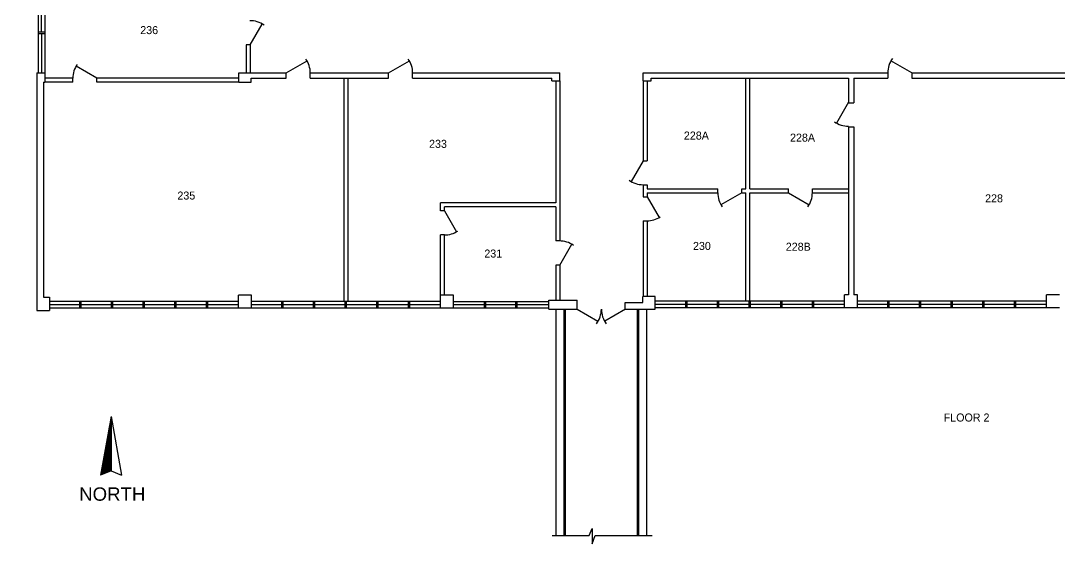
# Model space of a CAD drawing. Header units: inches. Extents: x -34849 to 37501, y -26482 to 39290.
# Drawn here: x 29 to 1586, y 5883 to 6671 of the extents above; entities that cross this region are included whole.
import ezdxf
from ezdxf.enums import TextEntityAlignment as Align

# ---------------------------------------------------------------- set-up
doc = ezdxf.new("R2010")
doc.units = ezdxf.units.IN
doc.header["$MEASUREMENT"] = 0
for name, color, linetype in [('035$03DOOR', 150, 'Continuous'), ('035$03LOD', 251, 'Continuous'), ('035$03OFFICE', 7, 'Continuous'), ('035$03OUT', 7, 'Continuous'), ('035$03WAL', 7, 'Continuous'), ('035$04OFF', 7, 'Continuous'), ('151$01OUT', 7, 'Continuous')]:
    doc.layers.add(name, color=color, linetype=linetype)

# ---------------------------------------------------------------- blocks, each defined once
blk = doc.blocks.new('OFFICE')
at = {"color": 2, "linetype": 'Continuous'}
blk.add_attdef('OFFICE', text='', height=12, dxfattribs=at).set_placement((0, 0), align=Align.MIDDLE)
blk = doc.blocks.new('NORTH')
at = {"layer": '151$01OUT'}
h = blk.add_hatch(dxfattribs=at)
h.set_pattern_fill('ANSI31', color=256, scale=10, angle=-22, style=0)
h.set_pattern_definition([(23, (-25359.4078, -571.1874), (-0.48841391, 1.15063107), [])])
h.paths.add_polyline_path([(-17714.4, 14470.8), (-17638.8, 14440.3), (-17638.4, 14423.3)])
for p, q in [((-17714.4, 14470.8, 0), (-17626.7, 14452.2, 0)), ((-17714.4, 14470.8, 0), (-17638.4, 14423.3, 0)), ((-17714.4, 14470.8, 0), (-17638.8, 14440.3, 0)), ((-17638.8, 14440.3, 0), (-17626.7, 14452.2, 0)), ((-17638.8, 14440.3, 0), (-17638.4, 14423.3, 0))]:
    blk.add_line(p, q, dxfattribs=at)
at = {"layer": '151$01OUT', "insert": (-17633.6, 14386.6, 0), "char_height": 20, "width": 81.982, "attachment_point": 1, "rotation": 68}
blk.add_mtext('{\\fArial|b0|i0|c0|p34;NORTH}', dxfattribs=at)

msp = doc.modelspace()

# ---------------------------------------------------------------- linework, layer by layer
at = {"layer": '035$03DOOR'}
for p, q in [((372.7, 6634.7, 0), (390.7, 6665.8, 0)), ((426.7, 6592.7, 0), (457.9, 6610.7, 0)), ((580.2, 6592.7, 0), (611.4, 6610.7, 0)), ((1364.7, 6592.7, 0), (1333.5, 6610.7, 0)), ((142.7, 6584.7, 0), (111.5, 6602.7, 0)), ((1269.7, 6548.7, 0), (1251.7, 6517.5, 0)), ((961.7, 6461, 0), (943.7, 6429.8, 0)), ((967.7, 6407, 0), (985.7, 6375.8, 0)), ((1109.7, 6413, 0), (1078.5, 6395, 0)), ((1179.7, 6413, 0), (1210.9, 6395, 0)), ((664, 6385.7, 0), (682, 6354.6, 0)), ((836.7, 6304.7, 0), (854.7, 6335.8, 0)), ((862.8, 6238.7, 0), (894, 6220.7, 0)), ((935.6, 6238.7, 0), (904.4, 6220.7, 0))]:
    msp.add_line(p, q, dxfattribs=at)
for centre, radius, start, end in [((372.7, 6634.7, 0), 36, 54.9755, 91.0496), ((142.7, 6584.7, 0), 36, 145.0327, 180.2967), ((426.7, 6592.7, 0), 36, 0, 34.9727), ((580.2, 6592.7, 0), 36, 0, 34.9727), ((1364.7, 6592.7, 0), 36, 143.8843, 180), ((1269.7, 6548.7, 0), 36, 234.3688, 270), ((961.7, 6461, 0), 36, 234.3688, 270), ((1109.7, 6413, 0), 36, 180, 216.1157), ((1179.7, 6413, 0), 36, 323.8843, 0), ((967.7, 6407, 0), 36, 270, 303.2314), ((664, 6385.7, 0), 36, 270, 303.2314), ((836.7, 6304.7, 0), 36, 54.9755, 91.0496), ((862.8, 6238.7, 0), 36.4, 322.6791, 359.8532), ((935.6, 6238.7, 0), 36.4, 180.1468, 217.3209)]:
    msp.add_arc(centre, radius, start, end, dxfattribs=at)
at = {"layer": '035$03LOD'}
for p, q in [((54.7, 6712.7, 0), (54.7, 6654.1, 0)), ((59.7, 6654.1, 0), (59.7, 6712.7, 0)), ((64.7, 6712.7, 0), (64.7, 6654.1, 0)), ((54.7, 6651.6, 0), (54.7, 6592.7, 0)), ((59.7, 6651.6, 0), (59.7, 6592.9, 0)), ((64.7, 6651.6, 0), (64.7, 6592.7, 0)), ((116.5, 6250, 0), (71.5, 6250, 0)), ((116.5, 6245, 0), (71.5, 6245, 0)), ((164, 6250, 0), (118.5, 6250, 0)), ((164, 6245, 0), (118.5, 6245, 0)), ((211.5, 6250, 0), (166, 6250, 0)), ((211.5, 6245, 0), (166, 6245, 0)), ((259, 6250, 0), (213.5, 6250, 0)), ((259, 6245, 0), (213.5, 6245, 0)), ((306.5, 6250, 0), (261, 6250, 0)), ((306.5, 6245, 0), (261, 6245, 0)), ((355, 6250, 0), (308.5, 6250, 0)), ((355, 6245, 0), (308.5, 6245, 0)), ((419.5, 6250, 0), (374.5, 6250, 0)), ((419.5, 6245, 0), (374.5, 6245, 0)), ((467, 6250, 0), (421.5, 6250, 0)), ((467, 6245, 0), (421.5, 6245, 0)), ((514.5, 6250, 0), (469, 6250, 0)), ((514.5, 6245, 0), (469, 6245, 0)), ((562, 6250, 0), (516.5, 6250, 0)), ((562, 6245, 0), (516.5, 6245, 0)), ((609.5, 6250, 0), (564, 6250, 0)), ((609.5, 6245, 0), (564, 6245, 0)), ((658, 6250, 0), (611.5, 6250, 0)), ((658, 6245, 0), (611.5, 6245, 0)), ((677.5, 6250, 0), (723.3, 6250, 0)), ((723.3, 6245, 0), (677.5, 6245, 0)), ((725.3, 6250, 0), (770.5, 6250, 0)), ((770.5, 6245, 0), (725.3, 6245, 0)), ((772.5, 6250, 0), (820.3, 6250, 0)), ((820.3, 6245, 0), (772.5, 6245, 0)), ((1025.5, 6250.5, 0), (980.5, 6250.5, 0)), ((1025.5, 6245.5, 0), (980.5, 6245.5, 0)), ((1073, 6250.5, 0), (1027.5, 6250.5, 0)), ((1073, 6245.5, 0), (1027.5, 6245.5, 0)), ((1120.5, 6250.5, 0), (1075, 6250.5, 0)), ((1120.5, 6245.5, 0), (1075, 6245.5, 0)), ((1168, 6250.5, 0), (1122.5, 6250.5, 0)), ((1168, 6245.5, 0), (1122.5, 6245.5, 0)), ((1215.5, 6250.5, 0), (1170, 6250.5, 0)), ((1215.5, 6245.5, 0), (1170, 6245.5, 0)), ((1264, 6250.5, 0), (1217.5, 6250.5, 0)), ((1264, 6245.5, 0), (1217.5, 6245.5, 0)), ((1328.5, 6250.5, 0), (1283.5, 6250.5, 0)), ((1328.5, 6245.5, 0), (1283.5, 6245.5, 0)), ((1376, 6250.5, 0), (1330.5, 6250.5, 0)), ((1376, 6245.5, 0), (1330.5, 6245.5, 0)), ((1423.5, 6250.5, 0), (1378, 6250.5, 0)), ((1423.5, 6245.5, 0), (1378, 6245.5, 0)), ((1471, 6250.5, 0), (1425.5, 6250.5, 0)), ((1471, 6245.5, 0), (1425.5, 6245.5, 0)), ((1518.5, 6250.5, 0), (1473, 6250.5, 0)), ((1518.5, 6245.5, 0), (1473, 6245.5, 0)), ((1567, 6250.5, 0), (1520.5, 6250.5, 0)), ((1567, 6245.5, 0), (1520.5, 6245.5, 0)), ((116.5, 6240, 0), (71.5, 6240, 0)), ((164, 6240, 0), (118.5, 6240, 0)), ((211.5, 6240, 0), (166, 6240, 0)), ((259, 6240, 0), (213.5, 6240, 0)), ((306.5, 6240, 0), (261, 6240, 0)), ((355, 6240, 0), (308.5, 6240, 0)), ((419.5, 6240, 0), (374.5, 6240, 0)), ((467, 6240, 0), (421.5, 6240, 0)), ((514.5, 6240, 0), (469, 6240, 0)), ((562, 6240, 0), (516.5, 6240, 0)), ((609.5, 6240, 0), (564, 6240, 0)), ((658, 6240, 0), (611.5, 6240, 0)), ((723.3, 6240, 0), (677.5, 6240, 0)), ((770.5, 6240, 0), (725.3, 6240, 0)), ((820.3, 6240, 0), (772.5, 6240, 0)), ((1025.5, 6240.5, 0), (980.5, 6240.5, 0)), ((1073, 6240.5, 0), (1027.5, 6240.5, 0)), ((1120.5, 6240.5, 0), (1075, 6240.5, 0)), ((1168, 6240.5, 0), (1122.5, 6240.5, 0)), ((1215.5, 6240.5, 0), (1170, 6240.5, 0)), ((1264, 6240.5, 0), (1217.5, 6240.5, 0)), ((1328.5, 6240.5, 0), (1283.5, 6240.5, 0)), ((1376, 6240.5, 0), (1330.5, 6240.5, 0)), ((1423.5, 6240.5, 0), (1378, 6240.5, 0)), ((1471, 6240.5, 0), (1425.5, 6240.5, 0)), ((1518.5, 6240.5, 0), (1473, 6240.5, 0)), ((1567, 6240.5, 0), (1520.5, 6240.5, 0)), ((881.1, 5899.3, 0), (885.2, 5910.1, 0)), ((885.2, 5910.1, 0), (885.2, 5886.7, 0)), ((825.3, 5899.3, 0), (881.1, 5899.3, 0)), ((885.2, 5886.7, 0), (889.9, 5899.3, 0)), ((889.9, 5899.3, 0), (975.2, 5899.3, 0))]:
    msp.add_line(p, q, dxfattribs=at)
at = {"layer": '035$03OUT'}
for p, q in [((54.7, 6654.1, 0), (64.7, 6654.1, 0)), ((54.7, 6654.1, 0), (54.7, 6651.6, 0)), ((54.7, 6651.6, 0), (64.7, 6651.6, 0)), ((64.7, 6654.1, 0), (64.7, 6651.6, 0)), ((52.7, 6592.7, 0), (52.7, 6236.7, 0)), ((52.7, 6592.7, 0), (64.7, 6592.7, 0)), ((64.7, 6592.7, 0), (64.7, 6578.7, 0)), ((62.7, 6578.7, 0), (62.7, 6256.7, 0)), ((62.7, 6578.7, 0), (64.7, 6578.7, 0)), ((62.7, 6256.7, 0), (71.5, 6256.7, 0)), ((71.5, 6256.7, 0), (71.5, 6236.7, 0)), ((118.5, 6250, 0), (116.5, 6250, 0)), ((116.5, 6250, 0), (116.5, 6240, 0)), ((118.5, 6250, 0), (118.5, 6240, 0)), ((166, 6250, 0), (164, 6250, 0)), ((164, 6250, 0), (164, 6240, 0)), ((166, 6250, 0), (166, 6240, 0)), ((213.5, 6250, 0), (211.5, 6250, 0)), ((211.5, 6250, 0), (211.5, 6240, 0)), ((213.5, 6250, 0), (213.5, 6240, 0)), ((261, 6250, 0), (259, 6250, 0)), ((259, 6250, 0), (259, 6240, 0)), ((261, 6250, 0), (261, 6240, 0)), ((308.5, 6250, 0), (306.5, 6250, 0)), ((306.5, 6250, 0), (306.5, 6240, 0)), ((308.5, 6250, 0), (308.5, 6240, 0)), ((355, 6240, 0), (355, 6259.5, 0)), ((374.5, 6259.5, 0), (355, 6259.5, 0)), ((374.5, 6240, 0), (374.5, 6259.5, 0)), ((421.5, 6250, 0), (419.5, 6250, 0)), ((419.5, 6250, 0), (419.5, 6240, 0)), ((421.5, 6250, 0), (421.5, 6240, 0)), ((469, 6250, 0), (467, 6250, 0)), ((467, 6250, 0), (467, 6240, 0)), ((469, 6250, 0), (469, 6240, 0)), ((516.5, 6250, 0), (514.5, 6250, 0)), ((514.5, 6250, 0), (514.5, 6240, 0)), ((516.5, 6250, 0), (516.5, 6240, 0)), ((564, 6250, 0), (562, 6250, 0)), ((562, 6250, 0), (562, 6240, 0)), ((564, 6250, 0), (564, 6240, 0)), ((611.5, 6250, 0), (609.5, 6250, 0)), ((609.5, 6250, 0), (609.5, 6240, 0)), ((611.5, 6250, 0), (611.5, 6240, 0)), ((658, 6240, 0), (658, 6259.5, 0)), ((677.5, 6259.5, 0), (658, 6259.5, 0)), ((677.5, 6240, 0), (677.5, 6259.5, 0)), ((723.3, 6250, 0), (723.3, 6240, 0)), ((723.3, 6250, 0), (725.3, 6250, 0)), ((725.3, 6250, 0), (725.3, 6240, 0)), ((770.5, 6250, 0), (770.5, 6240, 0)), ((770.5, 6250, 0), (772.5, 6250, 0)), ((772.5, 6250, 0), (772.5, 6240, 0)), ((820.3, 6252.1, 0), (862.8, 6252.1, 0)), ((820.3, 6238.7, 0), (820.3, 6252.1, 0)), ((862.8, 6238.7, 0), (862.8, 6252.1, 0)), ((934.8, 6248.7, 0), (961.3, 6248.7, 0)), ((934.8, 6238.7, 0), (934.8, 6248.7, 0)), ((961.3, 6248.7, 0), (961.3, 6257.4, 0)), ((980.1, 6257.4, 0), (961.3, 6257.4, 0)), ((980.1, 6238.7, 0), (980.1, 6257.4, 0)), ((1027.5, 6250.5, 0), (1025.5, 6250.5, 0)), ((1025.5, 6250.5, 0), (1025.5, 6240.5, 0)), ((1027.5, 6250.5, 0), (1027.5, 6240.5, 0)), ((1075, 6250.5, 0), (1073, 6250.5, 0)), ((1073, 6250.5, 0), (1073, 6240.5, 0)), ((1075, 6250.5, 0), (1075, 6240.5, 0)), ((1122.5, 6250.5, 0), (1120.5, 6250.5, 0)), ((1120.5, 6250.5, 0), (1120.5, 6240.5, 0)), ((1122.5, 6250.5, 0), (1122.5, 6240.5, 0)), ((1170, 6250.5, 0), (1168, 6250.5, 0)), ((1168, 6250.5, 0), (1168, 6240.5, 0)), ((1170, 6250.5, 0), (1170, 6240.5, 0)), ((1217.5, 6250.5, 0), (1215.5, 6250.5, 0)), ((1215.5, 6250.5, 0), (1215.5, 6240.5, 0)), ((1217.5, 6250.5, 0), (1217.5, 6240.5, 0)), ((1264, 6240.5, 0), (1264, 6260, 0)), ((1269.7, 6260, 0), (1264, 6260, 0)), ((1283.5, 6260, 0), (1277.7, 6260, 0)), ((1283.5, 6240.5, 0), (1283.5, 6260, 0)), ((1330.5, 6250.5, 0), (1328.5, 6250.5, 0)), ((1328.5, 6250.5, 0), (1328.5, 6240.5, 0)), ((1330.5, 6250.5, 0), (1330.5, 6240.5, 0)), ((1378, 6250.5, 0), (1376, 6250.5, 0)), ((1376, 6250.5, 0), (1376, 6240.5, 0)), ((1378, 6250.5, 0), (1378, 6240.5, 0)), ((1425.5, 6250.5, 0), (1423.5, 6250.5, 0)), ((1423.5, 6250.5, 0), (1423.5, 6240.5, 0)), ((1425.5, 6250.5, 0), (1425.5, 6240.5, 0)), ((1473, 6250.5, 0), (1471, 6250.5, 0)), ((1471, 6250.5, 0), (1471, 6240.5, 0)), ((1473, 6250.5, 0), (1473, 6240.5, 0)), ((1520.5, 6250.5, 0), (1518.5, 6250.5, 0)), ((1518.5, 6250.5, 0), (1518.5, 6240.5, 0)), ((1520.5, 6250.5, 0), (1520.5, 6240.5, 0)), ((1567, 6240.5, 0), (1567, 6260, 0)), ((1586.5, 6260, 0), (1567, 6260, 0)), ((52.7, 6236.7, 0), (71.5, 6236.7, 0)), ((118.5, 6240, 0), (116.5, 6240, 0)), ((166, 6240, 0), (164, 6240, 0)), ((213.5, 6240, 0), (211.5, 6240, 0)), ((261, 6240, 0), (259, 6240, 0)), ((308.5, 6240, 0), (306.5, 6240, 0)), ((374.5, 6240, 0), (355, 6240, 0)), ((421.5, 6240, 0), (419.5, 6240, 0)), ((469, 6240, 0), (467, 6240, 0)), ((516.5, 6240, 0), (514.5, 6240, 0)), ((564, 6240, 0), (562, 6240, 0)), ((611.5, 6240, 0), (609.5, 6240, 0)), ((677.5, 6240, 0), (658, 6240, 0)), ((725.3, 6240, 0), (723.3, 6240, 0)), ((772.5, 6240, 0), (770.5, 6240, 0)), ((820.3, 6238.7, 0), (862.8, 6238.7, 0)), ((830.7, 6238.7, 0), (830.7, 5899.3, 0)), ((842.7, 6238.7, 0), (842.7, 5899.3, 0)), ((844.7, 6238.7, 0), (844.7, 5899.3, 0)), ((934.8, 6238.7, 0), (980.1, 6238.7, 0)), ((953, 6238.7, 0), (953, 5899.3, 0)), ((955, 6238.7, 0), (955, 5899.3, 0)), ((967, 6238.7, 0), (967, 5899.3, 0)), ((1027.5, 6240.5, 0), (1025.5, 6240.5, 0)), ((1075, 6240.5, 0), (1073, 6240.5, 0)), ((1122.5, 6240.5, 0), (1120.5, 6240.5, 0)), ((1170, 6240.5, 0), (1168, 6240.5, 0)), ((1217.5, 6240.5, 0), (1215.5, 6240.5, 0)), ((1283.5, 6240.5, 0), (1264, 6240.5, 0)), ((1330.5, 6240.5, 0), (1328.5, 6240.5, 0)), ((1378, 6240.5, 0), (1376, 6240.5, 0)), ((1425.5, 6240.5, 0), (1423.5, 6240.5, 0)), ((1473, 6240.5, 0), (1471, 6240.5, 0)), ((1520.5, 6240.5, 0), (1518.5, 6240.5, 0)), ((1586.5, 6240.5, 0), (1567, 6240.5, 0))]:
    msp.add_line(p, q, dxfattribs=at)
at = {"layer": '035$03WAL'}
for p, q in [((366.7, 6634.7, 0), (366.7, 6592.7, 0)), ((372.7, 6634.7, 0), (366.7, 6634.7, 0)), ((372.7, 6634.7, 0), (372.7, 6592.7, 0)), ((355.3, 6592.7, 0), (426.7, 6592.7, 0)), ((355.3, 6578.7, 0), (355.3, 6592.7, 0)), ((426.7, 6584.7, 0), (426.7, 6592.7, 0)), ((462.7, 6592.7, 0), (580.2, 6592.7, 0)), ((462.7, 6584.7, 0), (462.7, 6592.7, 0)), ((580.2, 6584.7, 0), (580.2, 6592.7, 0)), ((616.2, 6592.7, 0), (836.7, 6592.7, 0)), ((616.2, 6584.7, 0), (616.2, 6592.7, 0)), ((836.7, 6580.7, 0), (836.7, 6592.7, 0)), ((961.7, 6592.7, 0), (1328.7, 6592.7, 0)), ((961.7, 6580.7, 0), (961.7, 6592.7, 0)), ((1328.7, 6592.7, 0), (1328.7, 6584.7, 0)), ((1364.7, 6592.7, 0), (1834.7, 6592.7, 0)), ((1364.7, 6592.7, 0), (1364.7, 6584.7, 0)), ((106.7, 6584.7, 0), (64.7, 6584.7, 0)), ((106.7, 6578.7, 0), (64.7, 6578.7, 0)), ((106.7, 6578.7, 0), (106.7, 6584.7, 0)), ((355.3, 6584.7, 0), (142.7, 6584.7, 0)), ((142.7, 6578.7, 0), (142.7, 6584.7, 0)), ((355.3, 6578.7, 0), (142.7, 6578.7, 0)), ((355.3, 6578.7, 0), (374.1, 6578.7, 0)), ((374.1, 6584.7, 0), (426.7, 6584.7, 0)), ((374.1, 6578.7, 0), (374.1, 6584.7, 0)), ((462.7, 6584.7, 0), (580.2, 6584.7, 0)), ((513.2, 6584.7, 0), (513.2, 6250, 0)), ((519.2, 6584.7, 0), (519.2, 6250, 0)), ((616.2, 6584.7, 0), (824.7, 6584.7, 0)), ((824.7, 6580.7, 0), (824.7, 6584.7, 0)), ((824.7, 6580.7, 0), (836.7, 6580.7, 0)), ((830.7, 6580.7, 0), (830.7, 6397.7, 0)), ((836.7, 6580.7, 0), (836.7, 6340.7, 0)), ((961.7, 6580.7, 0), (961.7, 6461, 0)), ((961.7, 6580.7, 0), (973.7, 6580.7, 0)), ((967.7, 6580.7, 0), (967.7, 6461, 0)), ((973.7, 6584.7, 0), (1269.7, 6584.7, 0)), ((973.7, 6580.7, 0), (973.7, 6584.7, 0)), ((1115.7, 6419, 0), (1115.7, 6584.7, 0)), ((1121.7, 6419, 0), (1121.7, 6584.7, 0)), ((1269.7, 6584.7, 0), (1269.7, 6547.7, 0)), ((1277.7, 6584.7, 0), (1328.7, 6584.7, 0)), ((1277.7, 6584.7, 0), (1277.7, 6547.7, 0)), ((1364.7, 6584.7, 0), (1834.7, 6584.7, 0)), ((1269.7, 6547.7, 0), (1277.7, 6547.7, 0)), ((1269.7, 6511.7, 0), (1277.7, 6511.7, 0)), ((1269.7, 6511.7, 0), (1269.7, 6260, 0)), ((1277.7, 6511.7, 0), (1277.7, 6260, 0)), ((961.7, 6461, 0), (967.7, 6461, 0)), ((961.7, 6425, 0), (961.7, 6407, 0)), ((961.7, 6425, 0), (967.7, 6425, 0)), ((967.7, 6425, 0), (967.7, 6419, 0)), ((967.7, 6419, 0), (1073.7, 6419, 0)), ((1073.7, 6413, 0), (1073.7, 6419, 0)), ((1109.7, 6419, 0), (1115.7, 6419, 0)), ((1109.7, 6413, 0), (1109.7, 6419, 0)), ((1121.7, 6419, 0), (1179.7, 6419, 0)), ((1179.7, 6413, 0), (1179.7, 6419, 0)), ((1215.7, 6419, 0), (1269.7, 6419, 0)), ((1215.7, 6413, 0), (1215.7, 6419, 0)), ((961.7, 6407, 0), (967.7, 6407, 0)), ((967.7, 6413, 0), (1073.7, 6413, 0)), ((967.7, 6413, 0), (967.7, 6407, 0)), ((1109.7, 6413, 0), (1115.7, 6413, 0)), ((1115.7, 6250.5, 0), (1115.7, 6413, 0)), ((1121.7, 6250.5, 0), (1121.7, 6413, 0)), ((1121.7, 6413, 0), (1179.7, 6413, 0)), ((1215.7, 6413, 0), (1269.7, 6413, 0)), ((830.7, 6397.7, 0), (658, 6397.7, 0)), ((658, 6385.7, 0), (658, 6397.7, 0)), ((664, 6385.7, 0), (658, 6385.7, 0)), ((830.7, 6391.7, 0), (664, 6391.7, 0)), ((664, 6385.7, 0), (664, 6391.7, 0)), ((830.7, 6391.7, 0), (830.7, 6340.7, 0)), ((961.7, 6371, 0), (961.7, 6257.5, 0)), ((961.7, 6371, 0), (967.7, 6371, 0)), ((967.7, 6371, 0), (967.7, 6257.5, 0)), ((658, 6259.5, 0), (658, 6349.7, 0)), ((664, 6349.7, 0), (658, 6349.7, 0)), ((664, 6259.5, 0), (664, 6349.7, 0)), ((836.7, 6340.7, 0), (830.7, 6340.7, 0)), ((830.7, 6304.7, 0), (830.7, 6252.1, 0)), ((836.7, 6304.7, 0), (830.7, 6304.7, 0)), ((836.7, 6304.7, 0), (836.7, 6252.1, 0))]:
    msp.add_line(p, q, dxfattribs=at)
at = {"layer": '035$04OFF', "color": 1}
msp.add_circle((4615.6, 6404.2, 0), 32885.9, dxfattribs=at)

# ---------------------------------------------------------------- block references
at = {"rotation": 292.0176183211665}
msp.add_blockref('NORTH', (-6610.6, -15769.5), dxfattribs=at)
at = {"layer": '035$03OFFICE', "color": 7}
ref = msp.add_blockref('OFFICE', (221.1, 6656.7), dxfattribs=at)
ref.add_attrib('OFFICE', '236', dxfattribs={"layer": '0', "color": 7, "linetype": 'Continuous', "height": 12}).set_placement((221.1, 6656.7), align=Align.MIDDLE)
ref = msp.add_blockref('OFFICE', (1041.7, 6498.7, 0), dxfattribs=at)
ref.add_attrib('OFFICE', '228A', dxfattribs={"layer": '0', "color": 7, "linetype": 'Continuous', "height": 12}).set_placement((1041.7, 6498.7, 0), align=Align.MIDDLE)
ref = msp.add_blockref('OFFICE', (1200.9, 6495.6, 0), dxfattribs=at)
ref.add_attrib('OFFICE', '228A', dxfattribs={"layer": '0', "color": 7, "linetype": 'Continuous', "height": 12}).set_placement((1200.9, 6495.6, 0), align=Align.MIDDLE)
ref = msp.add_blockref('OFFICE', (654.2, 6486.3), dxfattribs=at)
ref.add_attrib('OFFICE', '233', dxfattribs={"layer": '0', "color": 7, "linetype": 'Continuous', "height": 12}).set_placement((654.2, 6486.3), align=Align.MIDDLE)
ref = msp.add_blockref('OFFICE', (276.8, 6408.8), dxfattribs=at)
ref.add_attrib('OFFICE', '235', dxfattribs={"layer": '0', "color": 7, "linetype": 'Continuous', "height": 12}).set_placement((276.8, 6408.8), align=Align.MIDDLE)
ref = msp.add_blockref('OFFICE', (1488.1, 6404.6), dxfattribs=at)
ref.add_attrib('OFFICE', '228', dxfattribs={"layer": '0', "color": 7, "linetype": 'Continuous', "height": 12}).set_placement((1488.1, 6404.6), align=Align.MIDDLE)
ref = msp.add_blockref('OFFICE', (1050, 6333.3), dxfattribs=at)
ref.add_attrib('OFFICE', '230', dxfattribs={"layer": '0', "color": 7, "linetype": 'Continuous', "height": 12}).set_placement((1050, 6333.3), align=Align.MIDDLE)
ref = msp.add_blockref('OFFICE', (737.1, 6321.9), dxfattribs=at)
ref.add_attrib('OFFICE', '231', dxfattribs={"layer": '0', "color": 7, "linetype": 'Continuous', "height": 12}).set_placement((737.1, 6321.9), align=Align.MIDDLE)

# ---------------------------------------------------------------- texts
msp.add_text('FLOOR 2', height=12).set_placement((1412.6, 6070.2, 0))
at = {"layer": '035$03OFFICE'}
msp.add_text('228B', height=12, dxfattribs=at).set_placement((1175.8, 6326.1))

doc.saveas('drawing.dxf')
